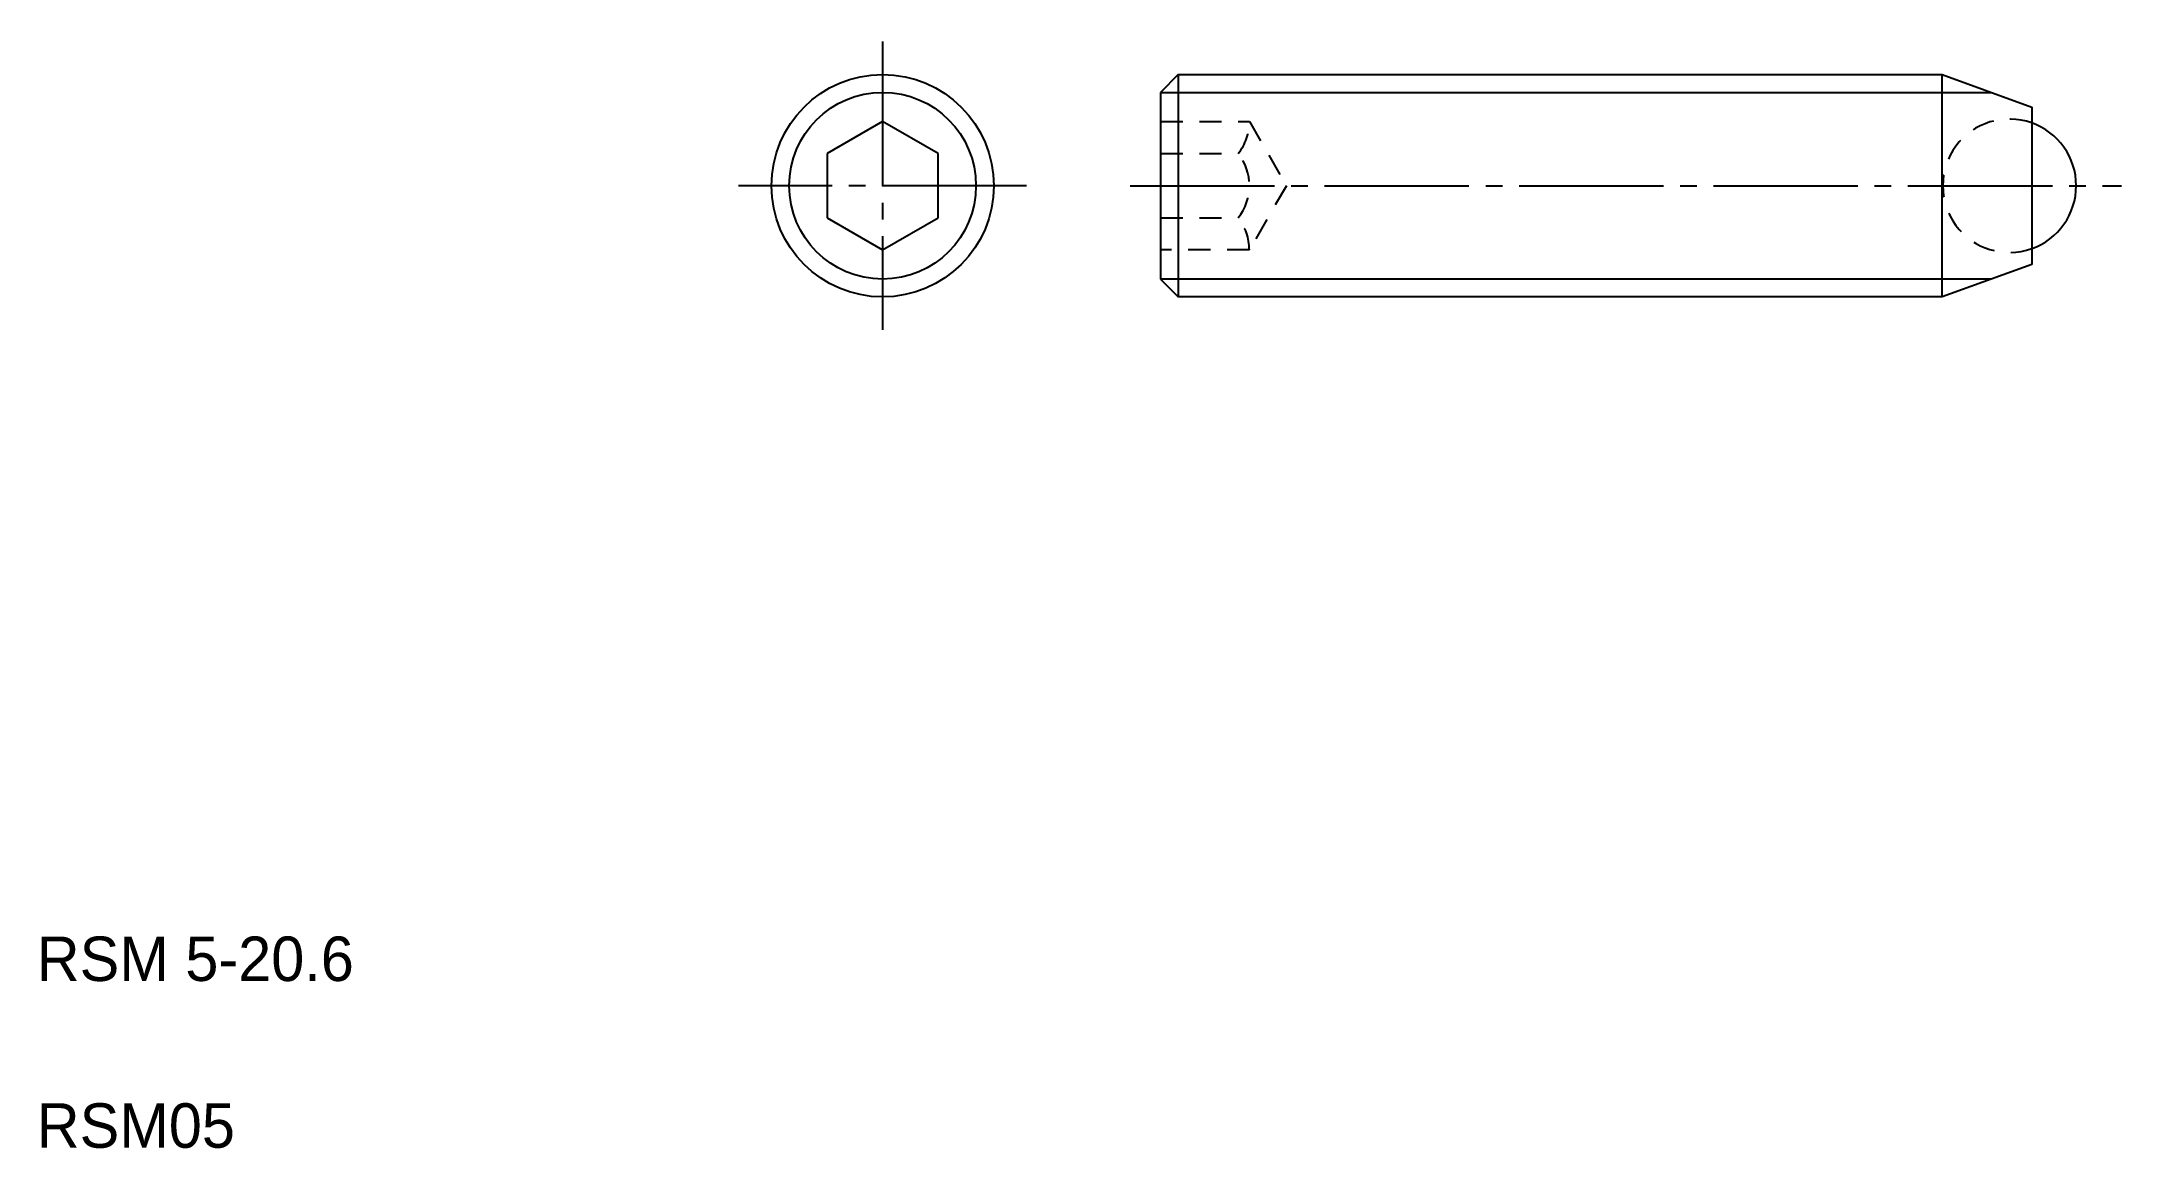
# Model space of a CAD drawing. Extents: x 2.6 to 49.4, y 2.5 to 27.4.
import ezdxf

# ---------------------------------------------------------------- set-up
doc = ezdxf.new("R2010")
doc.units = 0
doc.header["$LTSCALE"] = 0.25
doc.linetypes.add('CENTER', pattern=[17.5, 13, -1.5, 1.5, -1.5])
doc.linetypes.add('DASHED', pattern=[3.5, 2, -1.5])
doc.layers.get('0').update_dxf_attribs({"linetype": 'CONTINUOUS'})
doc.layers.add('CENTER', color=1, linetype='CENTER')

msp = doc.modelspace()

# ---------------------------------------------------------------- linework, layer by layer
for p, q in [((28.18, 26.634), (27.78, 26.234)), ((27.78, 26.234), (27.78, 22.034)), ((28.18, 26.634), (45.369, 26.634)), ((28.18, 26.634), (28.18, 21.634)), ((45.369, 21.634), (45.369, 26.634)), ((45.369, 26.634), (47.38, 25.903)), ((47.38, 25.903), (47.38, 22.366)), ((21.53, 25.578), (20.28, 24.856)), ((22.78, 24.856), (21.53, 25.578)), ((20.28, 24.856), (20.28, 23.413)), ((22.78, 23.413), (22.78, 24.856)), ((20.28, 23.413), (21.53, 22.691)), ((21.53, 22.691), (22.78, 23.413)), ((28.78, 22.691), (28.78, 22.691)), ((29.28, 22.691), (29.28, 22.691)), ((27.78, 22.034), (28.18, 21.634)), ((47.38, 22.366), (45.369, 21.634)), ((45.369, 21.634), (28.18, 21.634))]:
    msp.add_line(p, q)
at = {"color": 3}
for p, q in [((27.78, 26.234), (46.468, 26.234)), ((46.468, 22.034), (27.78, 22.034))]:
    msp.add_line(p, q, dxfattribs=at)
at = {"color": 3, "linetype": 'DASHED'}
for p, q in [((27.78, 25.578), (29.78, 25.578)), ((29.78, 25.578), (30.613, 24.134)), ((27.78, 24.856), (29.53, 24.856)), ((30.613, 24.134), (29.78, 22.691)), ((27.78, 23.413), (29.53, 23.413)), ((29.78, 22.691), (27.78, 22.691))]:
    msp.add_line(p, q, dxfattribs=at)
msp.add_circle((21.53, 24.134), 2.5)
at = {"color": 3}
msp.add_circle((21.53, 24.134), 2.1, dxfattribs=at)
at = {"color": 3, "linetype": 'DASHED'}
for centre, radius, start, end in [((28.61, 25.579), 1.17, 321.8433, 359.9435), ((46.88, 24.134), 1.5, 70.5288, 289.4712), ((28.613, 24.134), 1.167, 321.7868, 38.2132), ((28.61, 22.69), 1.17, 0.0565, 38.1567)]:
    msp.add_arc(centre, radius, start, end, dxfattribs=at)
msp.add_arc((46.88, 24.134), 1.5, 289.4712, 70.5288)
at = {"layer": 'CENTER', "color": 1, "linetype": 'CENTER'}
for p, q in [((21.53, 27.375), (21.53, 20.894)), ((24.77, 24.134), (18.289, 24.134)), ((27.096, 24.134), (49.398, 24.134))]:
    msp.add_line(p, q, dxfattribs=at)

# ---------------------------------------------------------------- texts
for s, p in [('RSM 5-20.6', (2.5, 6.25)), ('RSM05', (2.5, 2.5))]:
    msp.add_text(s, height=1).set_placement(p)

doc.saveas('drawing.dxf')
